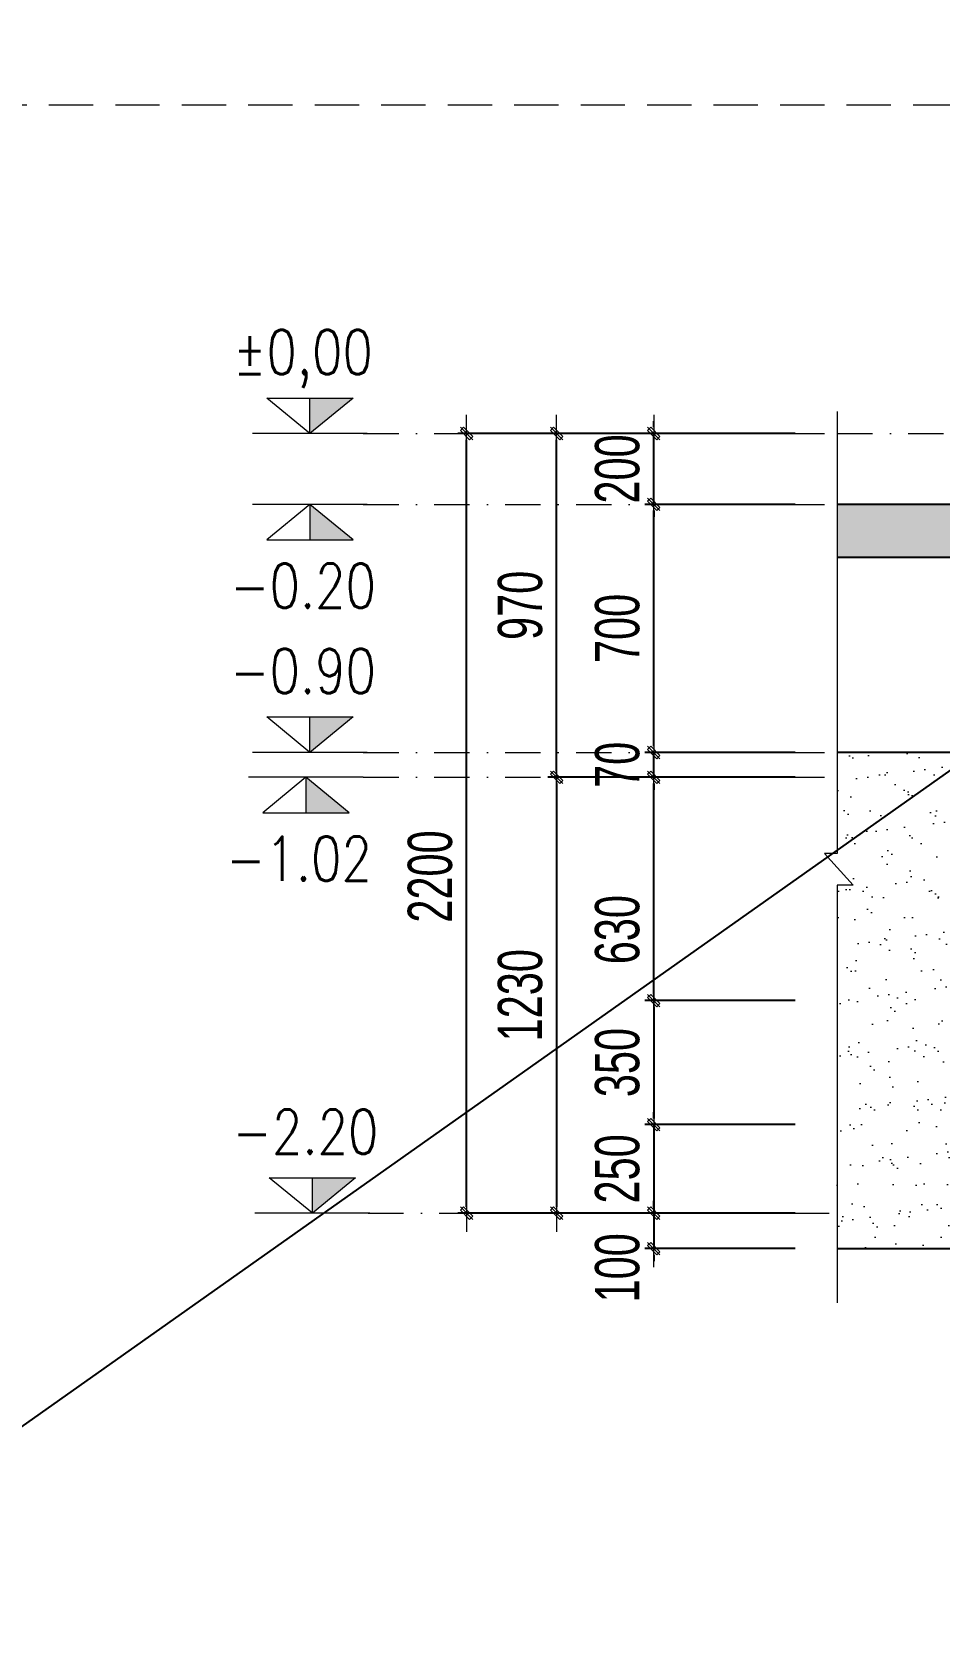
# Model space of a CAD drawing. Header units: millimetres. Extents: x -182770 to 489476, y -561170 to -280028.
# Drawn here: x -43310 to -40749, y -523278 to -518758 of the extents above; entities that cross this region are included whole.
import ezdxf
from ezdxf.enums import TextEntityAlignment as Align

# ---------------------------------------------------------------- set-up
doc = ezdxf.new("R2010")
doc.units = ezdxf.units.MM
doc.header["$MEASUREMENT"] = 0
doc.header["$PDMODE"] = 32
doc.linetypes.add('DASHDOT', pattern=[1, 0.5, -0.25, 0, -0.25])
doc.linetypes.add('HIDDEN', pattern=[0.375, 0.25, -0.125])
doc.layers.get('Defpoints').update_dxf_attribs({"color": 1})
doc.layers.add('KCS_Plotter', color=11, linetype='Continuous', plot=False)
for name, color, linetype, lineweight in [('LC Dim', 8, 'Continuous', 18), ('LC Hatch', 252, 'Continuous', 9), ('LC MANH DUT', 35, 'HIDDEN', 5), ('LC Net manh', 133, 'Continuous', 5), ('LC Net thay', 63, 'Continuous', 25), ('LC Net truc', 79, 'DASHDOT', 13), ('LC Text1', 3, 'Continuous', 20), ('LC Text2', 7, 'Continuous', 25)]:
    doc.layers.add(name, color=color, linetype=linetype, lineweight=lineweight)
doc.styles.add('HOATBIF', font='hoatbif.shx', dxfattribs={"width": 0.7})
doc.styles.add('T1', font='Vnsimli.shx', dxfattribs={"width": 0.8})
doc.dimstyles.new('1-100(1-50)', dxfattribs={"dimscale": 50, "dimtxt": 2.5, "dimasz": 0.35, "dimexe": 0.5, "dimexo": 0, "dimgap": 0.8, "dimtad": 1, "dimdec": 0, "dimzin": 0, "dimdsep": 46, "dimtxsty": 'HOATBIF', "dimblk1": 'DOT', "dimblk2": 'DOT', "dimsah": 1, "dimcen": -1, "dimdle": 1, "dimclrd": 256, "dimclre": 256, "dimclrt": 4, "dimadec": 3, "dimazin": 2, "dimtfac": 0.333333, "dimtdec": 0, "dimtix": 1, "dimtmove": 2, "dimatfit": 3, "dimldrblk": 'DOT', "dimfxl": 1, "dimtvp": 0.833333, "dimtolj": 1, "dimtzin": 0, "dimarcsym": 0})

# ---------------------------------------------------------------- blocks, each defined once
blk = doc.blocks.new('DOT')
at = {"layer": 'LC Dim'}
blk.add_line((-3, 0), (3, 0), dxfattribs=at)
at = {"layer": 'LC Dim', "color": 4}
blk.add_line((-1, -1), (1, 1), dxfattribs=at)
blk.add_lwpolyline([(0.5, 1), (-1, -0.5), (-0.5, -1), (1, 0.5)], close=True, dxfattribs=at)
blk = doc.blocks.new('*D611')
at = {"layer": 'Defpoints', "color": 0, "ltscale": 2, "transparency": 16777216}
for p in [(-41157.1, -522090.5), (-41555.9, -522190.5), (-41157.1, -522190.5)]:
    blk.add_point(p, dxfattribs=at)
at = {"layer": 'LC Dim', "lineweight": -2, "ltscale": 2, "transparency": 16777216}
for p, q in [((-41555.9, -522073), (-41555.9, -522055.5)), ((-41157.1, -522090.5), (-41580.9, -522090.5)), ((-41555.9, -522090.5), (-41555.9, -522190.5)), ((-41157.1, -522190.5), (-41580.9, -522190.5)), ((-41555.9, -522208), (-41555.9, -522225.5))]:
    blk.add_line(p, q, dxfattribs=at)
at = {"layer": 'LC Dim', "lineweight": -2, "ltscale": 2, "transparency": 16777216, "xscale": 17.5, "yscale": 17.5, "zscale": 17.5}
for p, rotation in [((-41555.9, -522090.5), 270), ((-41555.9, -522190.5), 90)]:
    blk.add_blockref('DOT', p, dxfattribs=dict(at, rotation=rotation))
at = {"layer": 'LC Dim', "color": 4, "ltscale": 2, "transparency": 16777216, "insert": (-41658.4, -522244.6), "char_height": 125, "attachment_point": 5, "rotation": 90, "style": 'HOATBIF'}
blk.add_mtext('\\A1;100', dxfattribs=at)
blk = doc.blocks.new('_Dot')
at = {"color": 0, "linetype": 'ByBlock', "lineweight": -2}
blk.add_line((-0.5, 0), (-1, 0), dxfattribs=at)
at = {"color": 0, "linetype": 'ByBlock', "const_width": 0.5}
blk.add_lwpolyline([(-0.25, 0, 1), (0.25, 0, 1)], format="xyb", close=True, dxfattribs=at)
blk = doc.blocks.new('*D612')
at = {"layer": 'Defpoints', "color": 0, "ltscale": 2, "transparency": 16777216}
for p in [(-41555.9, -520090.5), (-41157.1, -520090.5), (-41157.1, -520790.5)]:
    blk.add_point(p, dxfattribs=at)
at = {"layer": 'LC Dim', "lineweight": -2, "ltscale": 2, "transparency": 16777216}
for p, q in [((-41157.1, -520090.5), (-41580.9, -520090.5)), ((-41555.9, -520773), (-41555.9, -520108)), ((-41157.1, -520790.5), (-41580.9, -520790.5))]:
    blk.add_line(p, q, dxfattribs=at)
at = {"layer": 'LC Dim', "lineweight": -2, "ltscale": 2, "transparency": 16777216, "xscale": 17.5, "yscale": 17.5, "zscale": 17.5}
for p, rotation in [((-41555.9, -520090.5), 90), ((-41555.9, -520790.5), 270)]:
    blk.add_blockref('DOT', p, dxfattribs=dict(at, rotation=rotation))
at = {"layer": 'LC Dim', "color": 4, "ltscale": 2, "transparency": 16777216, "insert": (-41658.4, -520440.5), "char_height": 125, "attachment_point": 5, "rotation": 90, "style": 'HOATBIF'}
blk.add_mtext('\\A1;700', dxfattribs=at)
blk = doc.blocks.new('*D613')
at = {"layer": 'Defpoints', "color": 0, "ltscale": 2, "transparency": 16777216}
for p in [(-41555.9, -520860.5), (-41157.1, -520860.5), (-41157.1, -521490.5)]:
    blk.add_point(p, dxfattribs=at)
at = {"layer": 'LC Dim', "lineweight": -2, "ltscale": 2, "transparency": 16777216}
for p, q in [((-41157.1, -520860.5), (-41580.9, -520860.5)), ((-41555.9, -521473), (-41555.9, -520878)), ((-41157.1, -521490.5), (-41580.9, -521490.5))]:
    blk.add_line(p, q, dxfattribs=at)
at = {"layer": 'LC Dim', "lineweight": -2, "ltscale": 2, "transparency": 16777216, "xscale": 17.5, "yscale": 17.5, "zscale": 17.5}
for p, rotation in [((-41555.9, -520860.5), 90), ((-41555.9, -521490.5), 270)]:
    blk.add_blockref('DOT', p, dxfattribs=dict(at, rotation=rotation))
at = {"layer": 'LC Dim', "color": 4, "ltscale": 2, "transparency": 16777216, "insert": (-41658.4, -521290.5), "char_height": 125, "attachment_point": 5, "rotation": 90, "style": 'HOATBIF'}
blk.add_mtext('\\A1;630', dxfattribs=at)
blk = doc.blocks.new('*D614')
at = {"layer": 'Defpoints', "color": 0, "ltscale": 2, "transparency": 16777216}
for p in [(-41829.9, -519890.5), (-41157.1, -519890.5), (-41157.1, -520860.5)]:
    blk.add_point(p, dxfattribs=at)
at = {"layer": 'LC Dim', "lineweight": -2, "ltscale": 2, "transparency": 16777216}
for p, q in [((-41157.1, -519890.5), (-41854.9, -519890.5)), ((-41829.9, -520843), (-41829.9, -519908)), ((-41157.1, -520860.5), (-41854.9, -520860.5))]:
    blk.add_line(p, q, dxfattribs=at)
at = {"layer": 'LC Dim', "lineweight": -2, "ltscale": 2, "transparency": 16777216, "xscale": 17.5, "yscale": 17.5, "zscale": 17.5}
for p, rotation in [((-41829.9, -519890.5), 90), ((-41829.9, -520860.5), 270)]:
    blk.add_blockref('DOT', p, dxfattribs=dict(at, rotation=rotation))
at = {"layer": 'LC Dim', "color": 4, "ltscale": 2, "transparency": 16777216, "insert": (-41932.4, -520375.5), "char_height": 125, "attachment_point": 5, "rotation": 90, "style": 'HOATBIF'}
blk.add_mtext('\\A1;970', dxfattribs=at)
blk = doc.blocks.new('*D615')
at = {"layer": 'Defpoints', "color": 0, "ltscale": 2, "transparency": 16777216}
for p in [(-41555.9, -520790.5), (-41157.1, -520790.5), (-41157.1, -520860.5)]:
    blk.add_point(p, dxfattribs=at)
at = {"layer": 'LC Dim', "lineweight": -2, "ltscale": 2, "transparency": 16777216}
for p, q in [((-41555.9, -520773), (-41555.9, -520755.5)), ((-41157.1, -520790.5), (-41580.9, -520790.5)), ((-41555.9, -520860.5), (-41555.9, -520790.5)), ((-41157.1, -520860.5), (-41580.9, -520860.5)), ((-41555.9, -520878), (-41555.9, -520895.5))]:
    blk.add_line(p, q, dxfattribs=at)
at = {"layer": 'LC Dim', "lineweight": -2, "ltscale": 2, "transparency": 16777216, "xscale": 17.5, "yscale": 17.5, "zscale": 17.5}
for p, rotation in [((-41555.9, -520790.5), 270), ((-41555.9, -520860.5), 90)]:
    blk.add_blockref('DOT', p, dxfattribs=dict(at, rotation=rotation))
at = {"layer": 'LC Dim', "color": 4, "ltscale": 2, "transparency": 16777216, "insert": (-41658.4, -520825.5), "char_height": 125, "attachment_point": 5, "rotation": 90, "style": 'HOATBIF'}
blk.add_mtext('\\A1;70', dxfattribs=at)
blk = doc.blocks.new('*D616')
at = {"layer": 'Defpoints', "color": 0, "ltscale": 2, "transparency": 16777216}
for p in [(-42084, -519890.5), (-41157.1, -519890.5), (-41279.9, -522090.5)]:
    blk.add_point(p, dxfattribs=at)
at = {"layer": 'LC Dim', "lineweight": -2, "ltscale": 2, "transparency": 16777216}
for p, q in [((-41157.1, -519890.5), (-42109, -519890.5)), ((-42084, -522073), (-42084, -519908)), ((-41279.9, -522090.5), (-42109, -522090.5))]:
    blk.add_line(p, q, dxfattribs=at)
at = {"layer": 'LC Dim', "lineweight": -2, "ltscale": 2, "transparency": 16777216, "xscale": 17.5, "yscale": 17.5, "zscale": 17.5}
for p, rotation in [((-42084, -519890.5), 90), ((-42084, -522090.5), 270)]:
    blk.add_blockref('DOT', p, dxfattribs=dict(at, rotation=rotation))
at = {"layer": 'LC Dim', "color": 4, "ltscale": 2, "transparency": 16777216, "insert": (-42186.5, -521140.5), "char_height": 125, "attachment_point": 5, "rotation": 90, "style": 'HOATBIF'}
blk.add_mtext('\\A1;2200', dxfattribs=at)
blk = doc.blocks.new('*D617')
at = {"layer": 'Defpoints', "color": 0, "ltscale": 2, "transparency": 16777216}
for p in [(-41157.1, -520860.5), (-41829.9, -522090.5), (-41157.1, -522090.5)]:
    blk.add_point(p, dxfattribs=at)
at = {"layer": 'LC Dim', "lineweight": -2, "ltscale": 2, "transparency": 16777216}
for p, q in [((-41157.1, -520860.5), (-41854.9, -520860.5)), ((-41829.9, -520878), (-41829.9, -522073)), ((-41157.1, -522090.5), (-41854.9, -522090.5))]:
    blk.add_line(p, q, dxfattribs=at)
at = {"layer": 'LC Dim', "lineweight": -2, "ltscale": 2, "transparency": 16777216, "xscale": 17.5, "yscale": 17.5, "zscale": 17.5}
for p, rotation in [((-41829.9, -520860.5), 90), ((-41829.9, -522090.5), 270)]:
    blk.add_blockref('DOT', p, dxfattribs=dict(at, rotation=rotation))
at = {"layer": 'LC Dim', "color": 4, "ltscale": 2, "transparency": 16777216, "insert": (-41932.4, -521475.5), "char_height": 125, "attachment_point": 5, "rotation": 90, "style": 'HOATBIF'}
blk.add_mtext('\\A1;1230', dxfattribs=at)
blk = doc.blocks.new('*D625')
at = {"layer": 'Defpoints', "color": 0, "ltscale": 2, "transparency": 16777216}
for p in [(-41157.1, -521840.5), (-41555.9, -522090.5), (-41157.1, -522090.5)]:
    blk.add_point(p, dxfattribs=at)
at = {"layer": 'LC Dim', "lineweight": -2, "ltscale": 2, "transparency": 16777216}
for p, q in [((-41157.1, -521840.5), (-41580.9, -521840.5)), ((-41555.9, -521823), (-41555.9, -521805.5)), ((-41555.9, -521840.5), (-41555.9, -522090.5)), ((-41157.1, -522090.5), (-41580.9, -522090.5)), ((-41555.9, -522108), (-41555.9, -522125.5))]:
    blk.add_line(p, q, dxfattribs=at)
at = {"layer": 'LC Dim', "lineweight": -2, "ltscale": 2, "transparency": 16777216, "xscale": 17.5, "yscale": 17.5, "zscale": 17.5}
for p, rotation in [((-41555.9, -521840.5), 270), ((-41555.9, -522090.5), 90)]:
    blk.add_blockref('DOT', p, dxfattribs=dict(at, rotation=rotation))
at = {"layer": 'LC Dim', "color": 4, "ltscale": 2, "transparency": 16777216, "insert": (-41658.4, -521965.5), "char_height": 125, "attachment_point": 5, "rotation": 90, "style": 'HOATBIF'}
blk.add_mtext('\\A1;250', dxfattribs=at)
blk = doc.blocks.new('Caodo1')
at = {"layer": 'LC Text1'}
blk.add_hatch(color=4, dxfattribs=at).paths.add_polyline_path([(0, 200.2), (0, 0), (243.4, 200.2)])
at = {"layer": 'LC Text1', "color": 4}
for p, q in [((0, 0), (0, 200.2)), ((323.6, 0), (-323.6, 0))]:
    blk.add_line(p, q, dxfattribs=at)
blk.add_lwpolyline([(-243.4, 200.2), (243.4, 200.2), (0, 0), (0, 0)], close=True, dxfattribs=at)
at = {"layer": 'LC Text1', "color": 4, "style": 'T1', "width": 0.8}
blk.add_attdef('%%P0,00', text='', height=250, dxfattribs=at).set_placement((-39, 459.5), align=Align.MIDDLE_CENTER)
blk = doc.blocks.new('*D578')
at = {"layer": 'Defpoints', "color": 0, "transparency": 16777216}
for p in [(-41555.9, -519890.5), (-41343.6, -519890.5), (-41157.1, -520090.5)]:
    blk.add_point(p, dxfattribs=at)
at = {"layer": 'LC Dim', "lineweight": -2, "transparency": 16777216}
for p, q in [((-41555.9, -519873), (-41555.9, -519855.5)), ((-41343.6, -519890.5), (-41580.9, -519890.5)), ((-41555.9, -520090.5), (-41555.9, -519890.5)), ((-41157.1, -520090.5), (-41580.9, -520090.5)), ((-41555.9, -520108), (-41555.9, -520125.5))]:
    blk.add_line(p, q, dxfattribs=at)
at = {"layer": 'LC Dim', "lineweight": -2, "transparency": 16777216, "xscale": 17.5, "yscale": 17.5, "zscale": 17.5}
for p, rotation in [((-41555.9, -519890.5), 270), ((-41555.9, -520090.5), 90)]:
    blk.add_blockref('DOT', p, dxfattribs=dict(at, rotation=rotation))
at = {"layer": 'LC Dim', "color": 4, "transparency": 16777216, "insert": (-41658.4, -519990.5), "char_height": 125, "attachment_point": 5, "rotation": 90, "style": 'HOATBIF'}
blk.add_mtext('\\A1;200', dxfattribs=at)
blk = doc.blocks.new('*D577')
at = {"layer": 'Defpoints', "color": 0, "ltscale": 2, "transparency": 16777216}
for p in [(-41216.2, -521490.5), (-41555.9, -521840.5), (-41216.2, -521840.5)]:
    blk.add_point(p, dxfattribs=at)
at = {"layer": 'LC Dim', "lineweight": -2, "ltscale": 2, "transparency": 16777216}
for p, q in [((-41216.2, -521490.5), (-41580.9, -521490.5)), ((-41555.9, -521508), (-41555.9, -521823)), ((-41216.2, -521840.5), (-41580.9, -521840.5))]:
    blk.add_line(p, q, dxfattribs=at)
at = {"layer": 'LC Dim', "lineweight": -2, "ltscale": 2, "transparency": 16777216, "xscale": 17.5, "yscale": 17.5, "zscale": 17.5}
for p, rotation in [((-41555.9, -521490.5), 90), ((-41555.9, -521840.5), 270)]:
    blk.add_blockref('DOT', p, dxfattribs=dict(at, rotation=rotation))
at = {"layer": 'LC Dim', "color": 4, "ltscale": 2, "transparency": 16777216, "insert": (-41658.4, -521665.5), "char_height": 125, "attachment_point": 5, "rotation": 90, "style": 'HOATBIF'}
blk.add_mtext('\\A1;350', dxfattribs=at)

msp = doc.modelspace()

# ---------------------------------------------------------------- hatches: boundary and pattern name
at = {"layer": 'LC Hatch', "ltscale": 250}
h = msp.add_hatch(dxfattribs=at)
h.set_pattern_fill('BETONG', color=256, scale=30, double=1, pattern_type=2)
h.set_pattern_definition([(0, (-3924.9, -61990.04), (0, 155.884573), [3.75, -86.25]), (0, (-3924.9, -61983.54), (0, 155.884573), [3.75, -86.25]), (120, (-3924.9, -61990.04), (-135, -77.942286), [3.75, -86.25]), (120, (-3919.28, -61986.8), (-135, -77.942286), [3.75, -86.25]), (0, (-3879.9, -61912.1), (0, 155.884573), [3.75, -86.25]), (0, (-3879.9, -61905.6), (0, 155.884573), [3.75, -86.25]), (120, (-3879.9, -61912.1), (-135, -77.942286), [3.75, -86.25]), (120, (-3874.28, -61908.85), (-135, -77.942286), [3.75, -86.25]), (60, (-3921.15, -61990.04), (-135, 77.942286), [3.75, -86.25]), (60, (-3926.78, -61986.8), (-135, 77.942286), [3.75, -86.25]), (60, (-3876.15, -62067.98), (-135, 77.942286), [3.75, -86.25]), (60, (-3881.78, -62064.73), (-135, 77.942286), [3.75, -86.25]), (45, (-3924.9, -61990.04), (-31.819805, 31.819805), []), (50, (-3924.9, -61990.04), (215.178055, -18.82564), [22.5, -247.5]), (355, (-3924.9, -61990.04), (-41.6254, 225.65764), [18, -198]), (100.4514, (-3906.97, -61991.6), (173.55281, 206.83186), [19.12206, -210.34263]), (46.1842, (-3924.9, -61930.04), (320.17231, -49.6557), [33.75, -371.25]), (96.6356, (-3898.22, -61934.18), (280.39881, 292.23536), [28.68309, -315.5139]), (351.1842, (-3924.9, -61930.04), (280.39858, 292.23558), [27, -297]), (21, (-3894.9, -61945.04), (179.072116, -120.78567), [22.5, -247.5]), (326, (-3894.9, -61945.04), (72.9946, 217.54501), [18, -198]), (71.4514, (-3879.98, -61955.1), (252.06679, 96.75915), [19.12206, -210.34263]), (37.5, (-3924.9, -61990.04), (3.647957, 99.868156), [0, -195.6, 0, -201, 0, -198.75]), (7.5, (-3924.9, -61990.04), (78.92086, 118.323514), [0, -114.6, 0, -191.1, 0, -75.75]), (327.5, (-3991.8, -61990.04), (160.146731, -6.766462), [0, -75, 0, -234, 0, -310.5]), (317.5, (-4021.8, -61990.04), (174.95585, 30.031495), [0, -97.5, 0, -155.4, 0, -220.5])])
h.paths.add_polyline_path([(-39742.8, -520240.5), (-39742.8, -520090.5), (-41038.6, -520090.5), (-41038.6, -520240.5)])
h.paths.add_polyline_path([(-38193.3, -520240.5), (-38193.3, -520090.5), (-39522.8, -520090.5), (-39522.8, -520240.5)])
at = {"layer": 'LC Hatch'}
h = msp.add_hatch(dxfattribs=at)
h.set_pattern_fill('AR-SAND', color=256, scale=60)
h.set_pattern_definition([(37.5, (-154773.3, -376767.47), (-3.7796, 115.609426), [0, -91.2, 0, -102, 0, -97.5]), (7.5, (-154773.3, -376767.47), (106.1866, 169.32876), [0, -49.2, 0, -82.2, 0, -31.5]), (327.5, (-154847.1, -376767.47), (186.84851, 0.339543), [0, -30, 0, -108, 0, -141]), (317.5, (-154847.1, -376767.47), (180.3676, 52.66053), [0, -15, 0, -70.8, 0, -81])])
h.paths.add_polyline_path([(-38832.8, -521840.5), (-38832.8, -522090.5), (-38732.8, -522090.5), (-38732.8, -522190.5), (-38193.3, -522190.5), (-38193.3, -521265.4), (-38148.3, -521265.4), (-38228.8, -521175.4), (-38193.3, -521175.4), (-38193.3, -520790.5), (-39522.8, -520790.5), (-39522.8, -521040.5), (-39522.8, -521490.5), (-39482.8, -521490.5)])
h.paths.add_polyline_path([(-39782.8, -521490.5), (-39742.8, -521490.5), (-39742.8, -521040.5), (-39742.8, -520790.5), (-41038.6, -520790.5), (-41038.6, -521075.4), (-41074.1, -521075.4), (-40993.6, -521165.4), (-41038.6, -521165.4), (-41038.6, -522190.5), (-41024.7, -522190.5), (-40532.8, -522190.5), (-40532.8, -522090.5), (-40432.8, -522090.5), (-40432.8, -521840.5)])
h.paths.add_polyline_path([(-40723.1, -520998.6, -1), (-40455.5, -520998.6, -1)], flags=16)
h.paths.add_polyline_path([(-40658.1, -521113.2), (-40505.4, -521113.2), (-40505.4, -520884), (-40658.1, -520884)], flags=8)
h.paths.add_polyline_path([(-40425.8, -521024.7), (-40009.1, -521024.7), (-40009.1, -520816.3), (-40425.8, -520816.3)], flags=24)

# ---------------------------------------------------------------- linework, layer by layer
at = {"layer": 'KCS_Plotter', "ltscale": 250}
msp.add_line((-50049.6, -527438.8), (-29049.6, -512588.8), dxfattribs=at)
at = {"layer": 'LC MANH DUT', "ltscale": 500}
msp.add_line((-49449.6, -518962.9), (-31074.6, -518962.9), dxfattribs=at)
at = {"layer": 'LC Net manh', "ltscale": 2}
msp.add_lwpolyline([(-41038.6, -519828.8), (-41038.6, -521075.4), (-41074.1, -521075.4), (-40993.6, -521165.4), (-41038.6, -521165.4), (-41038.6, -522343.3)], dxfattribs=at)
at = {"layer": 'LC Net thay', "linetype": 'Continuous', "ltscale": 1000}
for p, q in [((-38193.3, -520090.5), (-41038.6, -520090.5)), ((-39742.8, -520240.5), (-41038.6, -520240.5)), ((-39742.8, -520790.5), (-41038.6, -520790.5)), ((-41038.6, -522190.5), (-38193.3, -522190.5))]:
    msp.add_line(p, q, dxfattribs=at)
at = {"layer": 'LC Net truc', "ltscale": 200}
for p, q in [((-42375.4, -519890.5), (-41038.6, -519890.5)), ((-41038.6, -519890.5), (-36152, -519890.5)), ((-42375.4, -520090.5), (-41038.6, -520090.5)), ((-42375.4, -520790.5), (-41038.6, -520790.5)), ((-42375.4, -520860.5), (-41038.6, -520860.5)), ((-42361.5, -522090.5), (-41024.7, -522090.5))]:
    msp.add_line(p, q, dxfattribs=at)

# ---------------------------------------------------------------- block references
at = {"layer": 'LC Text1'}
ref = msp.add_blockref('Caodo1', (-42525.8, -519890.5), dxfattribs=dict(at, xscale=0.5, yscale=0.5, zscale=0.5))
ref.add_attrib('%%P0,00', '%%p0,00', dxfattribs={"layer": 'LC Text2', "height": 125, "style": 'T1', "width": 0.8}).set_placement((-42545.4, -519660.7), align=Align.MIDDLE_CENTER)
ref = msp.add_blockref('Caodo1', (-42525.8, -520090.5), dxfattribs=dict(at, xscale=-0.5, yscale=0.5, zscale=0.5, rotation=180.000000000452))
ref.add_attrib('%%P0,00', '-0.20', dxfattribs={"layer": 'LC Text2', "height": 125, "style": 'T1', "width": 0.8}).set_placement((-42545.4, -520320.2), align=Align.MIDDLE_CENTER)
ref = msp.add_blockref('Caodo1', (-42525.8, -520790.5), dxfattribs=dict(at, xscale=0.5, yscale=0.5, zscale=0.5))
ref.add_attrib('%%P0,00', '-0.90', dxfattribs={"layer": 'LC Text2', "height": 125, "style": 'T1', "width": 0.8}).set_placement((-42545.4, -520560.7), align=Align.MIDDLE_CENTER)
ref = msp.add_blockref('Caodo1', (-42537.2, -520860.5), dxfattribs=dict(at, xscale=-0.5, yscale=0.5, zscale=0.5, rotation=180.000000000452))
ref.add_attrib('%%P0,00', '-1.02', dxfattribs={"layer": 'LC Text2', "height": 125, "style": 'T1', "width": 0.8}).set_placement((-42556.8, -521090.2), align=Align.MIDDLE_CENTER)
ref = msp.add_blockref('Caodo1', (-42518.9, -522090.5), dxfattribs=dict(at, xscale=0.5, yscale=0.5, zscale=0.5))
ref.add_attrib('%%P0,00', '-2.20', dxfattribs={"layer": 'LC Text2', "height": 125, "style": 'T1', "width": 0.8}).set_placement((-42538.4, -521860.7), align=Align.MIDDLE_CENTER)

# ---------------------------------------------------------------- dimensions: what is measured, and where the dimension line sits
at = {"layer": 'LC Dim', "ltscale": 2}
for base, p1, p2, picture, middle in [((-42084, -519890.5), (-41279.9, -522090.5), (-41157.1, -519890.5), '*D616', (-42186.5, -521140.5)), ((-41555.9, -520860.5), (-41157.1, -521490.5), (-41157.1, -520860.5), '*D613', (-41658.4, -521290.5)), ((-41555.9, -522190.5), (-41157.1, -522090.5), (-41157.1, -522190.5), '*D611', (-41658.4, -522244.6))]:
    dim = msp.add_linear_dim(base=base, p1=p1, p2=p2, angle=90, dimstyle='1-100(1-50)', dxfattribs=at)
    dim.commit()
    dim.dimension.update_dxf_attribs({"geometry": picture, "text_midpoint": middle, "dimtype": 160})
for base, p1, p2, picture, middle in [((-41829.9, -519890.5), (-41157.1, -520860.5), (-41157.1, -519890.5), '*D614', (-41932.4, -520375.5)), ((-41555.9, -520090.5), (-41157.1, -520790.5), (-41157.1, -520090.5), '*D612', (-41658.4, -520440.5)), ((-41555.9, -520790.5), (-41157.1, -520860.5), (-41157.1, -520790.5), '*D615', (-41658.4, -520825.5)), ((-41829.9, -522090.5), (-41157.1, -520860.5), (-41157.1, -522090.5), '*D617', (-41932.4, -521475.5)), ((-41555.9, -521840.5), (-41216.2, -521490.5), (-41216.2, -521840.5), '*D577', (-41658.4, -521665.5)), ((-41555.9, -522090.5), (-41157.1, -521840.5), (-41157.1, -522090.5), '*D625', (-41658.4, -521965.5))]:
    dim = msp.add_linear_dim(base=base, p1=p1, p2=p2, angle=90, dimstyle='1-100(1-50)', dxfattribs=at)
    dim.commit()
    dim.dimension.update_dxf_attribs({"geometry": picture, "text_midpoint": middle})
at = {"layer": 'LC Dim'}
dim = msp.add_linear_dim(base=(-41555.9, -519890.5), p1=(-41157.1, -520090.5), p2=(-41343.6, -519890.5), angle=90, dimstyle='1-100(1-50)', dxfattribs=at)
dim.commit()
dim.dimension.update_dxf_attribs({"geometry": '*D578', "text_midpoint": (-41658.4, -519990.5)})

doc.saveas('drawing.dxf')
